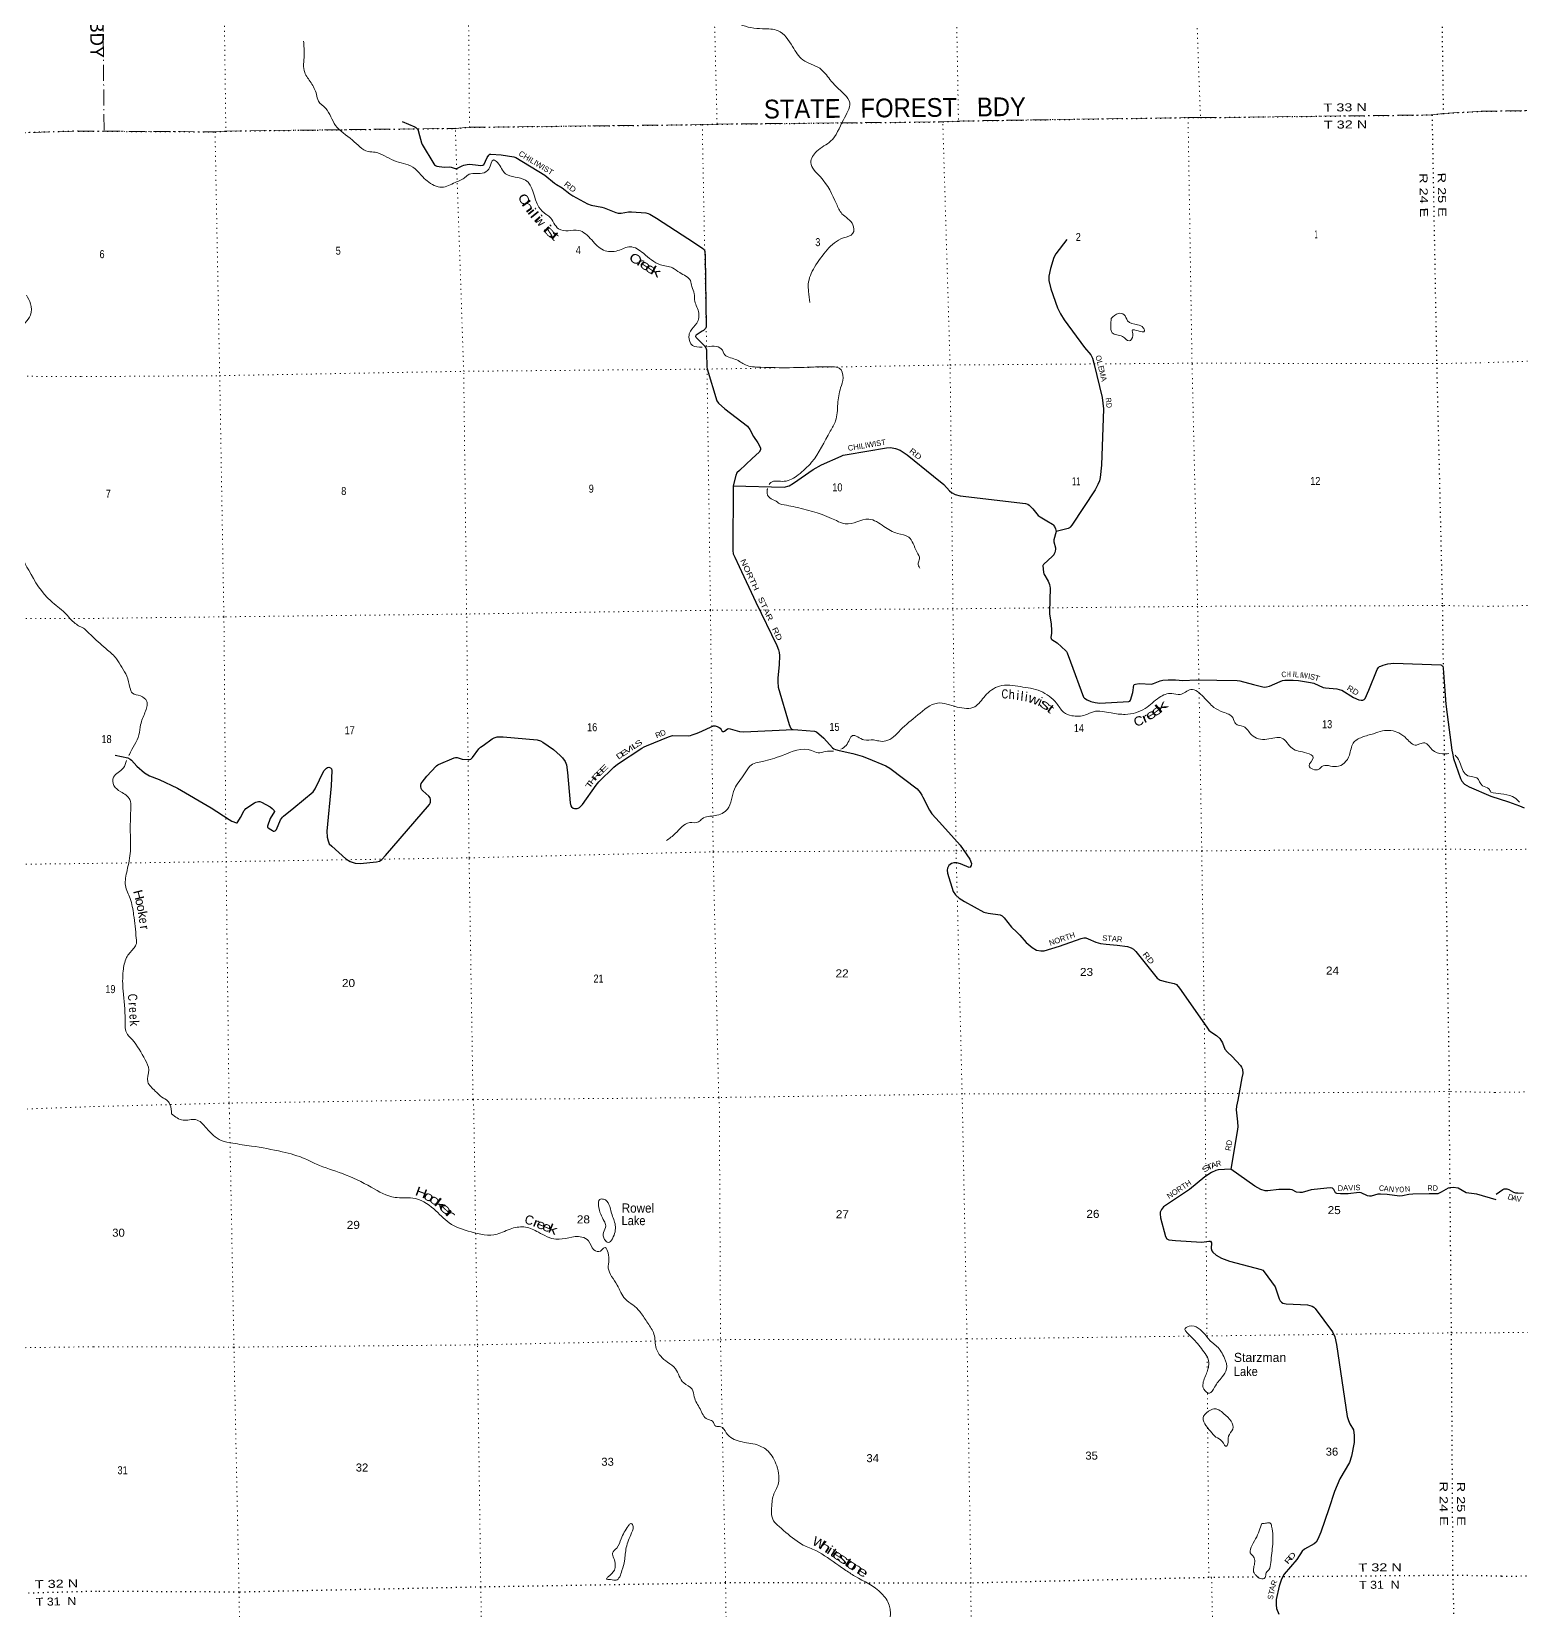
# Model space of a CAD drawing. Header units: feet. Extents: x 244583 to 493183, y 184934 to 372822.
# Drawn here: x 275005 to 307571, y 266349 to 300871 of the extents above; entities that cross this region are included whole.
import ezdxf
from ezdxf.enums import TextEntityAlignment as Align

# ---------------------------------------------------------------- set-up
doc = ezdxf.new("R2010")
doc.units = ezdxf.units.FT
doc.header["$LTSCALE"] = 70
doc.linetypes.add('DOT_DASHED', pattern=[7.7, 5, -1.2, 0.3, -1.2])
doc.linetypes.add('DOTTED', pattern=[1.5, 0.3, -1.2])
for name, color, linetype, lineweight in [('29', 7, 'Continuous', 25), ('30', 7, 'Continuous', 25), ('39', 7, 'Continuous', 13), ('44', 7, 'DOT_DASHED', 13), ('6', 7, 'DOTTED', 25), ('7', 7, 'DOTTED', 13)]:
    doc.layers.add(name, color=color, linetype=linetype, lineweight=lineweight)
doc.layers.add('41', color=7, linetype='Continuous')

msp = doc.modelspace()

# ---------------------------------------------------------------- linework, layer by layer
at = {"layer": '29'}
for points in [[(283106.26, 298903.55), (283380.45, 298791.76), (283407.77, 298771.78), (283427.36, 298753.31), (283445.6, 298729.72), (283456.11, 298707.64), (283484.01, 298598.06), (283531.76, 298437.42), (283545.78, 298402.69), (283798.66, 297976.88), (283815.47, 297955.85), (283830.7, 297942.9), (283863.81, 297928.51), (284023.47, 297909.18), (284141.21, 297910.63), (284173.06, 297904.22), (284260.69, 297874.97), (284282.02, 297874.88), (284303.03, 297876.98), (284416.69, 297932.69), (284456.44, 297948.48), (284492.17, 297959), (284530, 297967.41), (284585.39, 297968.68), (284769.71, 297948.78), (284824.22, 297944.28), (284870.45, 297948.48), (284888.55, 297960.9), (284963.22, 298114.59), (285002.85, 298171.39), (285023.86, 298190.32), (285045.93, 298193.99), (285270.61, 298175.47), (285547.15, 298134.59), (285593.28, 298117.98), (286223.62, 297732.45), (286431.9, 297558.39), (286479.47, 297529.61), (286601.09, 297453.2), (286768.14, 297322.86), (286833.52, 297279.74), (287159.03, 297106.26), (287238.86, 297075.95), (287470.06, 297030.56), (287521.23, 297015.07), (287772.69, 296912.79), (287829.2, 296902.66), (287894.58, 296900.17), (288050.68, 296928.37), (288115.24, 296929.61), (288428.37, 296907.53), (288481.73, 296896.75), (288516.64, 296882.3), (288662.31, 296790.07), (289494.63, 296252.25), (289675.64, 296129.47), (289699.08, 296111.32), (289716.47, 296086.96), (289721.76, 296061.41), (289727.88, 295959.53), (289751.26, 294419), (289744.3, 294394.64), (289732.71, 294376.09), (289715.32, 294357.53), (289689.3, 294338.28), (289663.37, 294317.45), (289534.41, 294230.42), (289523.28, 294222.09), (289518.03, 294212.1), (289519.08, 294205.27), (289525.39, 294193.7), (289533.68, 294182.04), (289614.63, 294100.17), (289712.27, 293998.71), (289727.13, 293980.25), (289739.67, 293957.35), (289754.74, 293910.95), (289760.54, 293844.84), (289762.86, 293541.79), (289774.12, 293497.05), (289986.67, 292799.98), (290020.36, 292745.75), (290155.01, 292619.37), (290650.77, 292240.6), (290704.17, 292172.64), (290783.02, 292018.15), (290879.7, 291876.37), (290919.76, 291815.81), (290940.78, 291761.13), (290940.78, 291723.28), (290907.15, 291677.01), (290759.42, 291539.76), (290475.61, 291276.16), (290423.8, 291220.67), (290395.72, 291166.63), (290337.22, 290936.92)], [(297634.18, 296324.78), (297390.43, 296012.2), (297347.7, 295934.13), (297275.34, 295693.88), (297239.12, 295520.12), (297240.05, 295426.67), (297281.15, 295248.73), (297431.65, 294830.7), (297495.51, 294699.98), (297573.89, 294571.57), (298022.25, 293966.23), (298155.85, 293803.54), (298197.43, 293728.42), (298234.29, 293588.59), (298406.92, 292871.05), (298435.78, 292622.16), (298391.95, 291387.41), (298364.63, 291124.51), (298348.74, 291047.19), (298315.11, 290971.48), (298252.77, 290850.66), (297742.2, 290077.55), (297707.77, 290037.79), (297688.85, 290023.07), (297661.24, 290008.28), (297398.45, 289940.86)], [(290337.22, 290936.92), (291456.78, 290912.7), (291562.84, 290938.88), (291660.57, 290996.24), (292086.74, 291298.96), (292269.96, 291395.9), (292701.88, 291590.79), (292743.91, 291609.71), (292829.33, 291626.6), (293689.98, 291768.85), (293782.07, 291773.74), (293890.39, 291751.51), (293988.02, 291719.07), (294146.44, 291617.18), (294720.35, 291151.14), (294943.27, 290971.35), (295068.22, 290831.64), (295111.55, 290795.74), (295194.31, 290747.52), (295299.45, 290717.52), (296729.82, 290550.77), (296778.88, 290537.23), (296812.5, 290516.2), (296894.42, 290437.5), (297005.85, 290291.19), (297052.66, 290259.53), (297200.31, 290175.91), (297319.39, 290103.4), (297337.89, 290084.05), (297363.11, 290051.46), (297388.33, 289999.94), (297398.45, 289940.86)], [(290337.22, 290936.92), (290336.51, 289524.29), (290343.94, 289454.74), (290374.63, 289382.52), (290475.05, 289176.38), (290839.3, 288392.85), (291294.66, 287449.2), (291331.67, 287353.92), (291343.13, 287297.71), (291356.89, 287231.95), (291348.42, 287023.83), (291315.52, 286742.61), (291314.86, 286655.75), (291327, 286539.47), (291562.9, 285721.33), (291596.46, 285646.34), (291621.68, 285616.9), (291648.7, 285609.4), (291755.81, 285607.01), (292117.64, 285573.79), (292159.03, 285558.32), (292322.31, 285418.81), (292511.62, 285211.67), (292537.95, 285188.96), (292579.99, 285170.03), (292660.75, 285148.25), (292957.35, 285083.82), (293162.12, 285025.98), (293289.32, 284980.3), (293679.1, 284813.58), (293767.68, 284764.9), (294360, 284315.19), (294431.45, 284233.18), (294465.08, 284178.5), (294489.53, 284128.6), (294635.3, 283846.24), (294685, 283766.51), (294847.39, 283584.65), (295303.21, 283078.31), (295513.26, 282775.15), (295553.68, 282681.21), (295543.2, 282637.13), (295524.26, 282601.3), (295495.9, 282593.2), (295310.02, 282671.48), (295230.04, 282698.04), (295167, 282698.04), (295115.82, 282682.99), (295057.72, 282639.15), (295023.72, 282577.07), (295019.89, 282534.01), (295026.56, 282470.36), (295150.18, 282071.36), (295198.75, 281996.65), (295280.48, 281919.95), (295396.6, 281848.24), (295822.68, 281619.24), (295914.43, 281591.87), (296175.81, 281560.5), (296217.78, 281539.33), (296264.01, 281493.06), (296427.93, 281286.97), (296541.48, 281178.03), (296604.46, 281114.53), (296745.4, 280953.26), (296873.46, 280845.36), (296974.06, 280785.75), (297062.6, 280769.65), (297140.01, 280773.28), (297476.65, 280873.45), (297945.25, 281040.93), (298004.09, 281053.55), (298050.35, 281053.51), (298100.76, 281036.73), (298268.12, 280958.93), (298369.76, 280931.58), (298497.43, 280918.4), (298734.27, 280898.28), (298958.2, 280868.49), (299036.81, 280838.08), (299088.49, 280805.4), (299138.93, 280757.03), (299609.67, 280170.31), (299671.75, 280128.28), (299809.94, 280096.73), (299978.65, 280056.15), (300029.98, 280031.52), (300098.54, 279953.44), (300696.38, 279101.54)], [(297398.45, 289940.86), (297352.6, 289754.95), (297348.41, 289731.3), (297349.87, 289717.54), (297386.23, 289580.94), (297386.56, 289553.55), (297378.88, 289511.54), (297371.52, 289481.05), (297357.86, 289448.46), (297347.36, 289431.63), (297324.05, 289398.27), (297122.49, 289216.6), (297114.09, 289206.09), (297109.36, 289193.45), (297123.54, 289046.27), (297134.27, 289016.97), (297223.48, 288852.76), (297253.84, 288778.67), (297265.4, 288740.81), (297269.72, 288709.25), (297254.89, 288173.03), (297256.55, 288142.55), (297292.99, 287912.06), (297301.13, 287777.15), (297302.24, 287716.91), (297287.47, 287625.74), (297289.15, 287601.6), (297294.83, 287589.99), (297303.23, 287580.53), (297421.04, 287503.33), (297611.11, 287329.23), (297626.07, 287312.85), (297640.53, 287287.17), (297716.83, 287090.26), (297999.93, 286320.08), (298023.01, 286293), (298075.55, 286257.25), (298155.92, 286226.67), (298249.98, 286198.37), (298356.93, 286187.19), (298992.24, 286220.98), (299010.74, 286230.97), (299027.55, 286254.1), (299075.82, 286419.3), (299095.84, 286577.17), (299103.21, 286592.67), (299136.83, 286605.29), (299216, 286615.53), (299487.79, 286605.29), (299527.08, 286614.07), (299672.99, 286671.44), (299735.78, 286687.3), (299849.26, 286697.81), (300007.58, 286696.98), (300171.56, 286682.43), (300468.09, 286696.59), (301356.08, 286685.19), (301413.9, 286674.49), (301712.84, 286598.06), (301948.71, 286540.09), (302001.15, 286541.41), (302066.4, 286556.91), (302296.84, 286662.34), (302350.11, 286680.99), (302400.55, 286687.3), (302584.92, 286690.32), (302701.07, 286679.93), (302963.76, 286642.08), (303035.09, 286623.08), (303234.86, 286528.52), (303290.33, 286518.95), (303535.38, 286501.18), (303590.05, 286488.89), (303642.56, 286467.54), (303899.79, 286310.05), (304016.64, 286258.29), (304067.08, 286249.88), (304105.26, 286254.6), (304132.22, 286266.71), (304153.24, 286287.74), (304238.81, 286472.76), (304418.69, 286922.24), (304449.56, 286965.93), (304470.58, 286984.85), (304495.79, 286997.47), (304549.46, 287017.38), (304653.41, 287047.94), (304780.6, 287059.54), (305807.51, 287026.11), (305826.07, 287019.55), (305840.79, 287005.88), (305851.29, 286994.31), (305859.89, 286955.35), (305866.72, 286850.8), (305915.35, 286163.28), (305945.57, 285938.62), (306051.91, 285159.16)], [(284876.28, 285263.85), (285069.88, 285404.8), (285119.48, 285431.83), (285182.53, 285448.65), (285311, 285451.32), (286055.94, 285388.1), (286128.23, 285364.54), (286178.67, 285335.09), (286415.19, 285170.65), (286561.15, 285044.89), (286607.38, 284994.42), (286670.58, 284909.35), (286695.65, 284838.8), (286717.38, 284669.14), (286779.55, 284004.25), (286792.32, 283942.96), (286809.13, 283919.82), (286840.65, 283892.49), (286873.74, 283880.52), (286928.92, 283881.97), (286956.24, 283888.28), (286979.36, 283905.1), (287012.98, 283932.44), (287051.02, 283973.22), (287342.85, 284390.25), (287403.87, 284465.54), (287734.16, 284788.51), (287811.57, 284851.42), (288345.2, 285202.33), (288397.9, 285232.05), (288444.14, 285252.03), (288930.42, 285448.02), (288967.42, 285463.38), (289017.88, 285477), (289361.93, 285474.85), (289406.65, 285479.15), (289442.37, 285491.76), (289551.65, 285531.72), (289654.12, 285575.51), (289856.38, 285672.62), (289911.63, 285689.1), (289948.85, 285689.44), (289992.98, 285676.82), (290035.01, 285655.79), (290058.37, 285639.7), (290079.14, 285613.73), (290093.85, 285580.09), (290112.82, 285567), (290140.09, 285569.57), (290154.8, 285575.88), (290220.28, 285627.1), (290247.27, 285632.66), (290274.58, 285625.3), (290482.36, 285569.55), (290577.21, 285562.21), (291648.7, 285609.4)], [(276828.77, 285050.71), (277107.16, 284987.68), (277160.92, 284963.92), (277186.13, 284938.68), (277303.85, 284806.99), (277476.15, 284661.1), (277586.04, 284601.01), (277796.25, 284519.53), (278191.17, 284327.48), (278927.62, 283901.25), (279324.37, 283640.74), (279384.36, 283607.53), (279487.84, 283569.75), (279499.94, 283572.83), (279516.75, 283591.76), (279571.49, 283689.49), (279648.34, 283837.2), (279663.86, 283856.73), (279691.18, 283879.86), (279878.22, 284006.04), (279909.98, 284023.47), (279932.86, 284031.27), (279968.58, 284033.38), (279993.8, 284033.38), (280029.14, 284023.51), (280219.65, 283923.22), (280264.9, 283886.17), (280304.64, 283841.49), (280313.24, 283818.88), (280220.41, 283667.33), (280164.39, 283496.14), (280164.03, 283472.95), (280197.65, 283443.51), (280267.8, 283404.96), (280294.33, 283388.83), (280311.14, 283387.78), (280328.66, 283394.95), (280342.66, 283406.7), (280357.37, 283426.68), (280447.38, 283638.81), (280487.67, 283695.86), (280512.89, 283716.89), (280739.42, 283896.65), (281158.14, 284251.51), (281206.4, 284309.91), (281394.42, 284706.94), (281450.18, 284768.35), (281471.19, 284780.97), (281505.33, 284789.32), (281542.65, 284772.56), (281559.46, 284751.53), (281567.96, 284712.86), (281554.57, 284381.93), (281455.82, 283389.13), (281462.79, 283256.35), (281485.78, 283174.53), (281513.23, 283113.35), (281565.68, 283056.35), (281871.95, 282780.67), (281967.16, 282722.2), (282078.39, 282688.98), (282185.72, 282680.15), (282546.26, 282715.04), (282610.24, 282734.82), (282660.68, 282768.47), (282744.46, 282856.82), (283700.35, 283971.6), (283717.76, 284000.79), (283724.06, 284022.87), (283726.16, 284056.52), (283724.06, 284079.65), (283715.65, 284115.4), (283689.47, 284152.59), (283559.17, 284267.03), (283537.02, 284292.05), (283522.31, 284319.38), (283511.8, 284361.44), (283513.36, 284394.44), (283524.41, 284432.94), (283541.22, 284462.38), (283645.53, 284588.37), (283850.15, 284811.47), (283858.56, 284817.78), (283881.67, 284835.65), (283902.69, 284846.17), (284241.04, 284991.27), (284274.84, 284998.79), (284306.18, 284995.48), (284417.16, 284963.35), (284547.86, 284954.46), (284579.39, 284953.42), (284603.02, 284961.64), (284619.32, 284974.45), (284644.53, 285000.73), (284784.83, 285187.5), (284821.06, 285223.64), (284876.28, 285263.85)], [(306051.91, 285159.16), (306061.05, 285092.18), (306084.56, 284977.6), (306240.08, 284535.99), (306269.18, 284482.67), (306328.34, 284418.22), (306426.08, 284355.03), (306900.16, 284155.52)], [(306900.22, 284151.34), (307287.81, 284030.63), (307531.07, 283942.11), (307632.42, 283899.71)], [(300696.38, 279101.54), (300740.31, 279038.94), (300784.42, 278999.54), (300903.66, 278920.99), (300975.68, 278853.88), (301039.28, 278758.37), (301087.37, 278620.97), (301143.81, 278553.16), (301249.28, 278457.23), (301428.08, 278265.86), (301454.84, 278225.11), (301471.65, 278187.25), (301480.05, 278090.52), (301461.67, 277990.93), (301372.47, 277506.42)], [(301372.47, 277506.42), (301341.53, 277373.15), (301337.32, 277293.23), (301365.81, 277028.98), (301370.95, 276923.12), (301356.4, 276821.21), (301215.66, 276000.04)], [(301215.66, 276000.04), (300939.35, 275982.1), (300891.8, 275968.4), (300799.33, 275926.34), (300648.62, 275830.84), (300315.14, 275551.72), (299746.73, 275176.94), (299702.32, 275114.61), (299677.1, 275055.72), (299677.1, 275017.87), (299683.3, 274931.75), (299787.51, 274522.85), (299820.01, 274475.32), (299866.24, 274454.29), (300010.7, 274434.87), (300586.43, 274400.71), (300735.47, 274426.03), (300774.11, 274420.64), (300794.52, 274386.98), (300790.03, 274265.97), (300803.53, 274208.25), (300828.75, 274178.81), (300900.96, 274117.17), (301017.89, 274048.43), (301191.37, 273982.25), (301883.73, 273800.28), (301917.36, 273785.56), (301945.23, 273754.36), (302185.7, 273422.91), (302275.87, 273162.83), (302299.84, 273116.83), (302329.26, 273087.39), (302354.48, 273070.56), (302430.73, 273051.24), (302897.31, 273028.87), (302993.35, 273003.27), (303031.18, 272978.03), (303059.82, 272949.69), (303441.91, 272437.84), (303489.32, 272332.44), (303528.26, 272161.56), (303764.65, 270588.62), (303787.74, 270502.9), (303821.22, 270428.6), (303897.62, 270297.21), (303918.04, 270170.63), (303911.26, 270023.42), (303854.99, 269724.81), (303809.95, 269585.98), (303602.63, 269228.92), (303485.11, 268952.36), (303358.83, 268572.83), (303187.85, 268059.35), (303119.45, 267907.88), (303081.63, 267844.79), (303043.83, 267802.38), (302829.34, 267687), (302779, 267642.91), (302662.71, 267461.79), (302388.33, 267139.59), (302325.07, 267030.96), (302274.63, 266879.23), (302211.59, 266589.34), (302209.3, 266468.75), (302219.99, 266391.67), (302270.46, 266266.5)], [(307021.58, 275328.6), (306598.2, 275450.97), (306359.61, 275482.19), (306184.73, 275581.27), (306078.43, 275596.17), (306006.97, 275591.97), (305968.75, 275580.72), (305817.83, 275491.03), (305744.22, 275461.1), (305556.57, 275455.11), (305199.98, 275453.18), (305110.59, 275445.67), (304973.01, 275411.12), (304903.21, 275405.01), (304636.28, 275441.68), (304493.86, 275453.18), (304430.32, 275447.39), (304289.5, 275410.15), (304250.07, 275409.02), (304203.84, 275415.32), (304069.34, 275478.41), (304024.1, 275485.14), (303782.2, 275459.87), (303615.41, 275457.38), (303535.87, 275464.73), (303506.13, 275480.52), (303468.3, 275556.22), (303443.08, 275579.35), (303396.84, 275585.66), (303314.36, 275578.94), (302972.33, 275543.6), (302905.28, 275525.95), (302774.79, 275484.72), (302728.2, 275483.91), (302652.9, 275497.34), (302560.43, 275547.81), (302515.31, 275555.98), (302271.13, 275550.81), (302026.63, 275522.57), (301968.67, 275526.27), (301875.32, 275552.02), (301741.32, 275624.24), (301215.66, 276000.04)], [(307019.95, 275447.21), (307165.13, 275553.69), (307190.92, 275564.75), (307228.21, 275569.58), (307253.55, 275568.44), (307294.08, 275550), (307400.61, 275495.95), (307441.21, 275482.99), (307489.34, 275476.27), (307616.8, 275473.03)]]:
    msp.add_lwpolyline(points, dxfattribs=at)
at = {"layer": '39'}
for points in [[(292305.48, 318664.47), (292046.49, 318562.19), (291785.93, 318574.98), (291468.11, 318494.14), (291219.5, 318371.8), (291021.97, 318351.07), (290706.22, 318561.05), (290364.93, 318572.8), (290255.87, 318430.04), (290112.12, 318167.69), (289915.72, 318064.19), (289613.09, 317906.82), (289404.2, 317684.02), (289220.78, 317370.68), (289287.2, 317090.86), (289386.13, 316795.3), (289615.21, 316428.72), (289685.66, 316148.95), (289777.48, 315930.03), (289899.35, 315727.65), (289791.52, 315348.65), (289567.76, 315032.77), (289509.74, 314848.27), (289635.65, 314498.53), (289690.76, 314307.41), (289647.5, 314076.65), (289748.86, 313898.24), (289851.35, 313489.64), (289818.83, 312917.76), (289739.04, 312260.46), (289785.62, 311513.92), (289688.04, 311122.94), (289506.76, 310506.73), (289310.92, 309627.83), (289155.07, 309070.51), (289084.42, 308629.39), (289138.26, 308383.73), (289360.85, 307901.97), (289594.03, 307531.4), (289606.79, 307190.31), (289615.67, 306837.04), (289548.19, 306753.38), (289226.29, 306676.53), (288969.18, 306584.37), (288834.14, 306423.1), (288694.72, 306286.01), (288320.43, 306202.42), (288116.04, 306092.76), (287992.61, 305820.59), (287938.13, 305525.06), (287985.29, 305030.94), (288059.28, 304640.15), (288131.69, 304364.44), (288307.12, 304084.01), (288479.39, 303738.91), (288572.13, 303453.36), (288764.52, 303112.57), (288794.92, 302810.06), (288866.22, 302615.11), (289046.67, 302556.86), (289171.87, 302112.21), (289397.82, 301973.77), (289579.38, 301687.36), (289753.75, 301483.64), (290022.23, 301335.66), (290494.73, 301028.76), (290984.51, 300934.12), (291322.21, 300890.01), (291639.85, 300542.75), (291861.83, 300252.82), (292231.73, 300067.78), (292457.11, 299824.33), (292596.56, 299664.58), (292888.05, 299310.93), (292749.83, 298939.61), (292471.62, 298473.6), (292169.81, 298255.66), (292040.02, 298005.61), (292248.18, 297693.29), (292599.44, 297102.13), (292719.43, 296889.63), (292958.94, 296646.37), (292959.47, 296460.6), (292750.94, 296358.96), (292395.2, 296099.94), (292117.87, 295716.73), (291983.6, 295351.52), (291989.89, 295188.04), (292015.44, 294944.04)], [(308381.43, 309933.29), (308069.32, 309706.93), (307799.38, 309489.48), (307623.87, 309290.06), (307490.2, 309014.72), (307311.54, 308770.81), (306980.32, 308592.54), (306861.38, 308388.19), (306923.62, 308199.56), (307024, 308019.76), (307160.51, 307848.77), (307177.32, 307612.78), (307259.64, 307428.59), (307522.19, 307308.58), (307811.3, 307271.91), (308004.26, 307203.03), (308191.77, 307002.75), (308345.53, 306674.55), (308492.85, 306467.42), (308774.91, 306279.12), (309036.37, 306213.62), (309247.84, 306328.91), (309454.43, 306284.54), (309847.88, 306173.19), (310066.73, 306120.99), (310271.5, 306066.48), (310424.59, 306075.59), (310623.68, 306002.79), (310809.02, 306012.53), (311020.61, 305919.79), (311063.14, 305809.54), (311140.9, 305651.52), (311368.69, 305454.06), (311668.77, 305272.18), (311821.45, 305200.48), (311928.81, 304974.37), (312021.9, 304756.05), (312180.83, 304674.38), (312320.08, 304568.08), (312379.5, 304318.79), (312440.85, 304073.59), (312458.99, 303871.97), (312511.43, 303669), (312635.28, 303425.04), (312760.22, 303328.55), (312922.94, 303158.08), (313205.64, 303038.47), (313344.61, 302845.31), (313476.73, 302793.4), (313635.3, 302729.89), (313790.24, 302545.13), (313841.31, 302410.81), (313928.36, 302293.37), (313994.27, 302122.99), (314189.4, 301945.08), (314421.26, 301745.69), (314519.14, 301489.09), (314574.12, 301158.93), (314649.19, 300934.2), (314771.3, 300777.06), (314908.21, 300484.88), (315075.16, 300304.39), (315275.7, 300259.9), (315457.88, 299922.17), (315602.49, 299648.32), (315780.49, 299520.57), (315848.34, 299354.27), (315848.17, 299059.37), (315880.66, 298845.91), (315900.36, 298565.54), (316019.78, 298442.68), (316147.58, 298404.83), (316249.15, 298469.46), (316429.41, 298531.62), (316579.03, 298411.38), (316754.2, 298222.98), (317027.99, 298044.61), (317167.13, 297944.37), (317374.36, 297867.69), (317600.46, 297856.03), (317762.14, 297839.04), (317843.5, 297804.3), (317937.07, 297763.75), (318014.84, 297706.72), (318078.46, 297651.42), (318159.58, 297628.8), (318277.31, 297590.74), (318371.45, 297521.92), (318519.29, 297288.53), (318526.22, 297143.24), (318380.18, 297083.78), (318261.03, 296889.53), (318251.55, 296758.05), (318276.39, 296726.22), (318203.21, 296654.08), (318226.06, 296519.2), (318197.35, 296340.88)], [(280950.15, 300665.3), (280962.54, 300350.45), (280975.74, 299977.05), (281114.06, 299752.67), (281232.62, 299497.75), (281276.99, 299352.94), (281434.64, 299191.41), (281647.63, 298820.58), (282017.38, 298500.25), (282361.94, 298250.26), (282517.62, 298232.08), (282921.78, 298051.52), (283335.5, 297909.45), (283527.79, 297724.13), (283652.56, 297604.59), (283973.37, 297467.37), (284266.66, 297570.1), (284485.09, 297686), (284538.91, 297735.16), (284855.26, 297775.59), (284997.33, 297866.27), (285107.66, 298063.57), (285191.21, 298006.09), (285362.07, 297763.96), (285799.99, 297624.22), (286094.74, 297032.33), (286252.33, 296874.84), (286325.7, 296823.28), (286525.15, 296557.29), (286737.66, 296515.61), (286959.58, 296524.53), (287249.09, 296314.22), (287506.46, 296093.4), (287821.48, 296083.33), (288090.83, 296165.55), (288379.41, 296023.89), (288750.2, 295774.24), (289013.53, 295706.96), (289174.46, 295600), (289406.97, 295425.3), (289439.05, 295294.46), (289489.62, 295139.62), (289495.45, 295008.45), (289581.77, 294749.07), (289546.89, 294496.21), (289405.96, 294322.75), (289373.34, 294199.15), (289452.64, 294010.36), (289661.35, 293974.18)], [(274891.99, 295106.86), (274983.48, 294920.33), (274978.9, 294673.88), (274868.22, 294504.7), (274718.73, 294223.9), (274688.28, 293950.83), (274611.85, 293644.8), (274450.88, 293319.41), (274371.66, 293067.87), (274235.45, 292847.85), (273987.6, 292668.66), (273724.86, 292400.41), (273470.73, 291952.53), (273520.89, 291547.31), (273624.65, 291207.46), (273901.38, 290916.5), (274111.51, 290622.58), (274134.48, 290283.62), (274151.25, 290098.06), (274327.53, 289912.72), (274599.87, 289645.93), (274942.93, 289091.34), (275424.93, 288421.57), (275731.5, 288161.32), (275960.96, 287928.26), (276057.09, 287866.11), (276165.04, 287815.32)], [(298604.59, 294596.93), (298762.53, 294708.01), (298886.02, 294681.33), (298962.52, 294549.05), (299179.71, 294460.98), (299305.78, 294393.95), (299330.94, 294325.62), (299191.66, 294325.84), (299068.25, 294346.46), (299078.01, 294223.41), (298996.85, 294107.26), (298854.24, 294202.35), (298625, 294286.22), (298592.65, 294437.25), (298604.59, 294596.93)], [(289776.04, 293978.15), (289971.74, 293984.75), (290104, 293907.7), (290137.35, 293831.4), (290391.42, 293703.42), (290607.01, 293585.05), (290936.74, 293532.76), (291778.56, 293525.45), (292518.75, 293540.83), (292660.85, 293510.58), (292742.47, 293299.61), (292688.99, 293078.82), (292627.18, 292728.68), (292577.79, 292356.49), (292463.73, 292136.93), (292055.28, 291453.18), (291762.81, 291179.25), (291455.44, 291037.54), (291163.14, 291009.54), (291126.84, 290970.98)], [(291091.12, 290878.42), (291086.53, 290855.08), (291110.81, 290703.95), (291251.28, 290616.91), (291357.25, 290543.56)], [(291357.25, 290543.56), (291749.97, 290461.8), (292597.6, 290177.92), (292790.35, 290105.69), (293303.62, 290211.26), (293636.85, 290052), (293935.7, 289896.33), (294177, 289816.65), (294355.02, 289493.84), (294413.64, 289341.13), (294384.64, 289247.87), (294418.46, 289137.24)], [(276165.04, 287815.32), (276338.99, 287641.89), (276668.01, 287347.28), (276860.35, 287157.92), (276975.95, 286971.62), (277089.66, 286775.2), (277155.66, 286525.65), (277209.8, 286405.2), (277384.19, 286346.87), (277521.1, 286225.46), (277484.03, 285984.68), (277388.83, 285714.89), (277349.49, 285492.25), (277143.41, 285065.54), (277131.99, 285041.05)], [(292696.44, 285179.11), (292810.42, 285261.65), (292952.76, 285479.55), (293198.32, 285383.77), (293410.28, 285382.47), (293525.65, 285359.73), (293677.03, 285359.66), (293996.7, 285600.04), (294375.71, 285928.02), (294806.12, 286188.01), (295237.24, 286102.7), (295622.68, 286109.7), (295845.52, 286344.79), (296161.51, 286558.88), (296617.83, 286548.61), (297057.21, 286449.28), (297410.07, 286183.24), (297562.07, 285991.35), (297740.78, 285912.88), (298039.27, 285930.87), (298215.95, 285999.79), (298601.86, 285972.46), (298911.11, 285942.12), (299347.36, 286070.93), (299654.92, 286311.16), (299928.22, 286399.49), (300108.2, 286375.56), (300344.87, 286485.64), (300623.66, 286321.64), (300850.83, 286094.37), (301050.05, 285991.93), (301267.82, 285861.47), (301319.97, 285738.97), (301494.42, 285676.6), (301670.53, 285493.1), (302008.92, 285398.52), (302333.53, 285424.92), (302558.66, 285199.64), (302876.98, 285096.73), (303021.71, 284993.59), (302929.27, 284816.72), (303140.24, 284740.69), (303206.03, 284800.1), (303527, 284798.18), (303810.17, 285050.21), (303893.38, 285311.77), (304087.37, 285443.51), (304336.62, 285519.42), (304535.58, 285582.57), (304891.47, 285536.68), (305060.75, 285409.63), (305274.63, 285269.02), (305348.91, 285298.25), (305457.67, 285315.8), (305623.19, 285168.51), (305844.47, 285076.46), (305980.52, 285083.93)], [(288882.66, 283183.59), (289076.4, 283333.5), (289392.03, 283573.83), (289581.57, 283588.39), (289665.36, 283660.14), (289947.01, 283728.4), (290215.59, 283867.16), (290368.98, 284309.34), (290590.53, 284639.33), (290707.24, 284812.47), (290984.42, 284912.98), (291410.57, 285041.65), (292054.94, 285154.97), (292196.96, 285102.28), (292360.75, 285131.21), (292530.47, 285139.7)], [(277082.31, 284931.12), (277008.23, 284766.96), (276798.98, 284570.41), (276801.51, 284386.68), (276954.75, 284251.35), (277152.92, 284078.23), (277173.53, 283900.79), (277161.9, 283424.09), (277164.35, 282951.6), (277093.43, 282530.67), (277057.64, 282197.03), (277158.39, 281915.63), (277235.95, 281559.21), (277293.38, 281051.09), (277285.37, 280899.54), (277227.98, 280816), (277081.27, 280622.28), (277006.55, 280330.53), (277004.47, 279894.34), (277049.47, 279262.88), (277077.48, 278986.59), (277200.74, 278830.68), (277487.36, 278390.13), (277565.1, 278166.99), (277544.43, 277908.25), (277706.67, 277706.4), (277851.81, 277572.98), (277982.19, 277485.81), (278029.66, 277409.69), (278065.67, 277206.9)], [(306121.83, 285050.35), (306211.92, 284923.69), (306340.95, 284640.64), (306477.03, 284579.8), (306596.49, 284553.07), (306717.94, 284380.97), (306860.15, 284314.15), (306899, 284237.74)], [(306899, 284237.74), (307119.34, 284205.2), (307376.78, 284143.99), (307505.66, 284047.16), (307525.73, 284024.58)], [(278065.67, 277206.9), (278319.2, 277067.17), (278589.65, 277082.08), (278828.74, 276893.14), (279152.15, 276625.04), (279406.05, 276563.27), (279813.3, 276502.82), (280484.52, 276376.52), (280988.12, 276222.72), (281229.63, 276108.5), (281801.53, 275899.84), (282431.47, 275602.05), (282950.84, 275379.5), (283336.15, 275365.6), (283796.92, 275127.17), (284134.27, 274824.67), (284611.4, 274626.55), (285180.12, 274575.45), (285505.65, 274701.19), (285804.42, 274728.09), (286082.28, 274619.76), (286466.82, 274464.49), (287030.02, 274512.38), (287180.89, 274426.86), (287296.88, 274234.45), (287437.98, 274207.54), (287523.11, 274279.86), (287622.64, 274028.95), (287611.5, 273833.08), (287805.22, 273462.57), (287977.11, 273160.83), (288151.92, 273024.7), (288316.51, 272864.38), (288476.65, 272627.33), (288608.55, 272392.43), (288659.3, 272075.09), (288907.87, 271775.02), (289078.61, 271632.85), (289260.55, 271322.99), (289445.44, 271184.79), (289488.92, 271016.95), (289618.65, 270753.78), (289776.85, 270530.88), (289887.57, 270483.92), (289961.64, 270374.51), (290072.57, 270365.92), (290190.89, 270232.07), (290492.53, 270042.84), (290865.4, 269968.41), (291104.76, 269829.96), (291292.7, 269509.97), (291314.59, 269079.66), (291210.35, 268831.71), (291187.33, 268678.31), (291176.19, 268484.47), (291225.68, 268306.5), (291346.06, 268180.72), (291739.8, 267859.78), (291870.52, 267778.39), (292146.28, 267655.93), (292646.94, 267330.46), (292777.61, 267240.99), (293000.8, 267098.57), (293585.92, 266720.2), (293749.99, 266464.95), (293701.52, 265707.76), (293708.47, 265499.7), (293741.68, 265297.57), (293797.94, 264879.22), (293840.81, 264598.27), (294000.96, 264363.24), (294212.88, 264000.73), (294312.58, 263780.11), (294363.79, 263549.62), (294478.68, 263153.22), (294469.04, 262862.42), (294369.52, 262368.04), (294278.02, 261863.52), (294287.88, 261447.4), (294284.6, 261213.12), (294194.78, 261019.64), (294142.89, 260751.25), (294032.52, 260489.19), (294086.05, 260313.23), (294080.5, 260032.5), (294012.58, 259786.41), (293993.45, 259606.74), (294032.41, 259348.03), (293984.3, 259031.15), (293988.21, 258635.25), (294034.82, 258297.74)], [(287522.21, 274861.55), (287396.92, 275199.43), (287423.88, 275334.63), (287506.64, 275340.31), (287682.56, 275036.53), (287763.85, 274771.57), (287699.72, 274476.98), (287612.5, 274392.55), (287530.13, 274459.58), (287508.78, 274615.2), (287555.96, 274758.39), (287522.21, 274861.55)], [(300682.07, 271926.73), (300463.71, 272216.56), (300253.01, 272431.63), (300215, 272492.4), (300308.19, 272562.66), (300505.72, 272523.37), (300810.7, 272206.88), (300915.16, 272121.57), (301079.23, 271864.3), (301126.38, 271627.77), (301026.57, 271454.53), (300863.94, 271229.07), (300752.25, 271096.28), (300631.66, 271183.69), (300651.22, 271444.15), (300733.26, 271690.18), (300724, 271843.72), (300682.07, 271926.73)], [(300728.57, 270704.92), (300845.25, 270756.53), (301066.63, 270650.48), (301260.53, 270314.31), (301168.89, 270157.19), (301147.7, 269969.45), (301127.36, 269939.25), (301031.06, 270042.7), (300890.34, 270138.28), (300771.98, 270266.07), (300624.45, 270595.97), (300669.17, 270656.36), (300727.95, 270706.58)], [(288047.16, 268193.92), (287890.3, 267915.91), (287794.37, 267712.36), (287700.96, 267601.7), (287732.62, 267486.43), (287743.33, 267227.85), (287609.39, 267085.07), (287572.83, 267040.8), (287659.51, 267024.24), (287784.52, 267009.53), (287910.75, 267219), (287964.38, 267434.87), (288004.27, 267723.51), (288121.01, 268044.11), (288138.13, 268225.81), (288112.03, 268250.17), (288089.81, 268244.21), (288047.16, 268193.92)], [(301895.13, 268249.95), (301760.08, 267914.55), (301663.42, 267575.67), (301717.61, 267520.89), (301743.26, 267413.72), (301725.8, 267169.41), (301767.9, 267118.72), (301868.38, 267043.53), (301969.38, 267065.28), (301994.18, 267174.23), (302049, 267236.59), (302092.22, 267393.94), (302134.74, 267795.67), (302110.62, 268187.62), (302074.71, 268262.51), (302000.03, 268258.82), (301899.11, 268251.21)]]:
    msp.add_spline(points, degree=3, dxfattribs=at)
at = {"layer": '44'}
msp.add_line((276026.82, 298695.57), (276591.04, 298692.56), dxfattribs=at)
for points in [[(275895.48, 309305.15), (276484.83, 309309.54), (276591.04, 298692.56)], [(306694.19, 299129.88), (310939.01, 299185.98), (311110.23, 299195.45), (316189.05, 299274.96), (316416.44, 299284.77), (321746.94, 299366.04)], [(276591.04, 298692.56), (279015.41, 298679.6), (279251.37, 298694.76), (284266.54, 298755.43), (284577.07, 298777.61), (289664.92, 298837.21), (289989.76, 298847.46), (294922.33, 298896.97), (295265.23, 298915.53), (300284.23, 298990.38), (300554.71, 298989.84), (305616.34, 299049.1), (305862.17, 299080.54), (306694.19, 299129.88)], [(274302.41, 277157.28), (274305.79, 277386.16), (274249.64, 282661.71), (274166.82, 288049.87), (273963.65, 298632.05), (276026.82, 298695.57)]]:
    msp.add_lwpolyline(points, dxfattribs=at)
at = {"layer": '6'}
msp.add_line((305792.12, 303912.86), (305862.16, 299080.54), dxfattribs=at)
for points in [[(306694.18, 299129.88), (310939.01, 299185.98), (311110.24, 299195.45), (316189.03, 299274.96), (316416.42, 299284.77), (321483.16, 299362.02), (321746.87, 299370.53), (326867.79, 299446.07), (327085.35, 299458.47), (332240.77, 299522.58), (332437.97, 299544.68), (335522.62, 299575.86)], [(276026.82, 298695.57), (279015.41, 298679.6), (279251.37, 298694.76), (284266.54, 298755.43), (284577.08, 298777.61), (289664.93, 298837.21), (289989.77, 298847.46), (294922.33, 298896.97), (295265.23, 298915.53), (300284.24, 298990.39), (300554.72, 298989.84), (305616.34, 299049.1), (305862.16, 299080.54), (306694.18, 299129.88)], [(305616.34, 299049.1), (305717.04, 293624.54), (305842.32, 288321.45), (305909.34, 282997.42), (305994.1, 277753.75), (305993.34, 277569.3)], [(276026.82, 298695.57), (273963.65, 298632.05), (268658.92, 298500.9), (263305.22, 298548.8), (257970.1, 298425.3), (252645.86, 298388.79), (247347.89, 298350.64), (245358.87, 298302.9)], [(306593.1, 238060.97), (306533.7, 240437.18), (306531.93, 240483.64), (306432.98, 245825.07), (306401.12, 251139.21), (306298.69, 256461.76), (306200.17, 261762.07), (306075.7, 267115.01), (306041.78, 272421.08), (305993.34, 277569.3)], [(301812.05, 267079.19), (300799.13, 267070.68), (300740.6, 267066.91), (295538.27, 266945.48), (290175.2, 266950.03), (284823.72, 266859.58), (279540.74, 266748.63), (276425.44, 266765.64)], [(307134.82, 267096.19), (306075.7, 267115.01), (301982.72, 267080.62)], [(307134.82, 267096.19), (311591.39, 267158.76), (313541.14, 267115.53)], [(276425.44, 266765.64), (274444.77, 266713.21), (269018.64, 266644.95), (268867.36, 266643.04), (263718.81, 266578.27), (263553, 266576.19), (258432.78, 266511.26), (258271.39, 266509.74), (253021.85, 266440.87), (252889.63, 266442.04), (247760.48, 266377.51), (247582.07, 266375.27), (245710.47, 266351.72)]]:
    msp.add_lwpolyline(points, dxfattribs=at)
at = {"layer": '7'}
for p, q in [((306989.3, 277675.58), (309890.4, 277719.47)), ((300658.99, 277496.79), (300669.01, 276120.63)), ((311290.89, 272474.3), (307061.58, 272421.39)), ((300699.96, 271891.71), (300702.24, 271591.77)), ((300706.04, 271090.76), (300709.07, 270691.45)), ((300711.72, 270342.07), (300736.57, 267068.95))]:
    msp.add_line(p, q, dxfattribs=at)
for points in [[(278982.75, 323193.55), (278979.64, 319960.55), (279121.28, 314641.52), (279176.34, 309307.24), (279180.03, 304038.93), (279251.37, 298694.76)], [(284577.08, 298777.61), (284532.5, 304083.76), (284461.47, 309405.72), (284374.18, 314735.55), (284321.94, 320011.31), (284286.43, 323260.63)], [(289401.02, 323326.5), (289482.31, 320081.94), (289553.42, 314757.45), (289549.72, 314729.64), (289741.29, 309449.62), (289856.81, 304122.18), (289989.77, 298847.46)], [(300069.95, 323467.69), (300058.04, 320173.98), (300240.02, 314857.49), (300344.98, 309564.24), (300362.74, 304300.15), (300554.72, 298989.84)], [(294996.86, 314789.83), (295052.6, 309552.49), (295054.36, 309461.92), (295172.24, 304219.04), (295265.23, 298915.53)], [(300284.24, 298990.39), (300370.23, 293608.04), (300493.52, 288302.91), (300583.05, 282956.96), (300661.96, 277649.23), (300658.99, 277496.79)], [(279015.41, 298679.6), (279116.86, 293347.93), (279209.43, 288074.71), (279256.66, 282722.15), (279321.06, 277442.51), (279330.91, 277219.65)], [(284670.96, 277287.12), (284654.93, 277519.41), (284568.25, 282804.83), (284515.27, 288135.1), (284450.48, 293443), (284266.54, 298755.43)], [(289664.93, 298837.21), (289768.59, 293491.44), (289845.02, 288218.01), (289903.39, 282936.27), (290025.57, 277564.48), (290038.77, 277356.24)], [(295349.99, 277425.89), (295345.31, 277641.21), (295213.76, 282960.37), (295145.19, 288250.05), (295082.11, 293580.19), (294922.33, 298896.97)], [(317000.55, 293868.06), (316345.08, 293858.01), (311024.99, 293758.32), (310960.4, 293761.07), (306769.78, 293633.2)], [(276093.29, 293326.17), (279116.86, 293347.93), (284450.48, 293443), (289768.59, 293491.44), (295082.11, 293580.19), (298255.44, 293604.18)], [(298478.06, 293605.86), (300370.06, 293620.16), (305719.25, 293610.43), (306769.78, 293633.2)], [(250459.57, 293040.93), (252691.05, 293063.88), (258026.65, 293153.06), (263361.43, 293300.79), (268680.39, 293282.69), (274066.08, 293339.5), (276093.29, 293326.17)], [(306843.1, 288303.75), (305842.32, 288321.45), (300493.52, 288302.91), (295145.19, 288250.05), (291191.27, 288223.52)], [(306843.1, 288303.75), (311069.44, 288390.42), (315676.22, 288459.78)], [(276158.77, 288037.42), (274168.33, 288038.36), (271978.69, 288017.5)], [(290952.44, 288222.54), (289845.02, 288218.01), (284515.27, 288135.1), (279209.43, 288074.71), (276158.77, 288037.42)], [(276225.08, 282681.55), (279252.63, 282722.1), (284568.25, 282804.83), (289903.39, 282936.27), (295213.76, 282960.37), (300583.05, 282956.96), (305909.34, 282997.42), (306916.36, 282977.95)], [(312095.94, 283062.51), (311141.47, 283055.39), (306916.36, 282977.95)], [(273747.76, 282651.88), (274252.68, 282657.45), (276225.08, 282681.55)], [(306989.3, 277675.58), (305996.28, 277693.83), (300661.96, 277649.23), (295345.31, 277641.21), (290025.57, 277564.48), (284654.93, 277519.41), (279321.06, 277442.51), (276290.91, 277364.25)], [(276290.91, 277364.25), (274304.69, 277290.47), (268984.23, 277259.82), (263639.72, 277229.09), (258313.43, 277194.58), (252982.01, 277095.36), (247639.88, 277038.41), (245594.46, 276894.77)], [(279330.91, 277219.65), (279428.4, 272105.56), (279540.74, 266748.63), (279612.92, 261428.24), (279680.9, 256077.58), (279761.16, 250759.18), (279905.83, 245410.18), (279980.16, 240114.02), (280075.71, 234795.17)], [(285409.97, 234904.25), (285321.38, 240174.21), (285235.23, 245522.94), (285114.7, 250857.69), (285030.17, 256133.7), (284911.74, 261482.57), (284823.72, 266859.58), (284749.39, 272155.74), (284670.96, 277287.12)], [(290038.77, 277356.24), (290064.49, 272234.23), (290175.2, 266950.03), (290248.84, 261526.63), (290379.52, 256203.95), (290453.98, 250932.03), (290521.86, 245561.17), (290552.78, 243788.57)], [(296078.26, 231475.21), (296025.66, 234992.62), (295963.46, 240292.76), (295871.08, 245609.2), (295787.17, 250998.32), (295686.48, 256270.36), (295549.78, 261599.12), (295538.27, 266945.48), (295452.06, 272284.11), (295349.99, 277425.89)], [(300670.72, 275886.54), (300696.47, 272350.81), (300696.7, 272320.75)], [(300670.2, 272350.48), (300696.47, 272350.81), (306039.74, 272417.05), (307061.58, 272421.39)], [(276359.22, 272114.65), (274370.91, 272087.06), (268990.64, 272006.38), (265055.17, 271939.02)], [(276359.22, 272114.65), (279428.4, 272105.56), (284749.39, 272155.74), (290062.65, 272268.58), (295452.06, 272284.11), (300337.83, 272346.25)], [(300799.13, 267070.68), (300901.22, 261683.5), (301029.96, 256374.98), (301122.27, 251046.42), (301178.17, 245699.85), (301260.45, 240381.44), (301350.71, 235046.83), (301362.3, 231545.81)]]:
    msp.add_lwpolyline(points, dxfattribs=at)

# ---------------------------------------------------------------- texts
at = {"layer": '30'}
for s, rotation, width, p in [('CHILIWIST', 328.549, 1.05, (286002.02, 297949.22)), ('RD', 321.945, 1.2, (286742.14, 297429.36)), ('O', 284.768, 0.9, (298273.17, 293715.75)), ('L', 284.768, 1.1, (298301.95, 293606.52)), ('M', 283.527, 0.9, (298355.29, 293384.9)), ('R', 276.614, 0.75, (298485.2, 292803.68)), ('D', 276.614, 0.75, (298498.38, 292690.05)), ('RD', 320.922, 1.25, (294290.33, 291590.51)), ('NORTH   STAR   RD', 294.933, 1.3, (290902.66, 288422.61)), ('C', 7.131, 0.75, (302386.52, 286756.09)), ('H', 0.938, 0.6, (302485.94, 286758.91)), ('L', 354.888, 0.85, (302659.44, 286753.93)), ('W', 351.801, 0.7, (302824.89, 286732.8)), ('T', 342.67, 1.2, (303086.78, 286677.44)), ('RD', 328.523, 1.15, (303858.57, 286417.37)), ('R', 21.951, 1.05, (288724.03, 285440.31)), ('D', 21.951, 1.05, (288828.03, 285483.07)), ('E', 33.329, 1.45, (287990.77, 285053.03)), ('V', 33.329, 1.5, (288079.37, 285114.07)), ('L', 33.329, 1.65, (288224.55, 285209)), ('S', 33.329, 1.45, (288305.16, 285259.78)), ('E', 44.358, 1.8, (287555.42, 284713.55)), ('D', 36.329, 1.4, (287898.74, 284996.48)), ('T', 54.016, 1.7, (287243.6, 284369.54)), ('H', 53.016, 1.35, (287309.03, 284461.96)), ('R', 48.358, 1.55, (287392.77, 284556.07)), ('E', 44.358, 1.8, (287479.8, 284639.65)), ('RD', 308.741, 1.25, (299372.95, 280577.22)), ('RD', 80.275, 0.9, (301231.66, 276507.8)), ('R', 14.715, 0.9, (300965.41, 276063.42)), ('S', 39.929, 1.65, (300709.28, 275967.78)), ('T', 27.361, 1.45, (300781.21, 275995.9)), ('A', 22.458, 1.2, (300866.96, 276031.07)), ('NORTH', 33.399, 1.05, (300119.43, 275506.52)), ('C', 355.384, 0.75, (304507.72, 275522.29)), ('A', 355.384, 0.85, (304611.01, 275512.93)), ('N', 352.178, 0.8, (304723.07, 275501.44)), ('Y', 355.178, 0.8, (304846.35, 275491.82)), ('O', 0.003, 0.65, (304953.87, 275493.5)), ('N', 8.097, 0.8, (305088.75, 275506.64)), ('RD', 0.31, 0.8, (305630.69, 275524.86)), ('V', 354.544, 0.85, (307514.05, 275288.18)), ('D', 49.583, 1.5, (302598.66, 267499.66)), ('R', 49.583, 1.5, (302524.5, 267412.57)), ('S', 77.731, 0.95, (302146.44, 266626.45)), ('T', 74.731, 1.15, (302167.19, 266726.52))]:
    msp.add_text(s, height=120, rotation=rotation, dxfattribs=dict(at, width=width)).set_placement(p, align=Align.CENTER)
for s, rotation, p in [('E', 283.527, (298328.1, 293497.93)), ('A', 283.527, (298384.37, 293264.03)), ('CHILIWIST', 9.385, (293271.82, 291770.68)), ('I', 357.938, (302593.76, 286759.49)), ('I', 354.801, (302748.15, 286743.94)), ('I', 349.801, (302922.19, 286717.94)), ('S', 345.085, (302992.29, 286704.67)), ('I', 33.329, (288149.54, 285157.45)), ('NORTH', 19.167, (297548.99, 280976.75)), ('STAR', 355.144, (298623.94, 280977.91)), ('DAVIS', 1.964, (303804.91, 275530.49)), ('D', 341.098, (307315.47, 275329.28)), ('A', 348.052, (307411.89, 275304.57)), ('A', 75.731, (302181.61, 266821.52)), ('R', 71.612, (302218.95, 266931.84))]:
    msp.add_text(s, height=120, rotation=rotation, dxfattribs=at).set_placement(p, align=Align.CENTER)
at = {"layer": '41'}
for s, rotation, width, p in [('C', 295.263, 1.2, (285679.25, 297165.73)), ('h', 305.263, 1.75, (285778.4, 296995)), ('i', 308.484, 1.6, (285863.07, 296877.16)), ('l', 308.585, 1.55, (285917.98, 296803.06)), ('i', 312.971, 1.8, (286007.24, 296715.65)), ('i', 314.987, 1.9, (286205.87, 296490.96)), ('s', 312.139, 2.2, (286268.29, 296430.82)), ('t', 318.627, 1.85, (286382.98, 296328.61)), ('C', 330.579, 1.3, (288152.81, 295817.74)), ('r', 331.518, 1.6, (288273.03, 295747.22)), ('e', 326.111, 1.6, (288371.2, 295680.7)), ('e', 326.111, 1.6, (288488.04, 295604.85)), ('k', 331.283, 1.65, (288604.44, 295537.17)), ('C', 359.588, 0.75, (296279.26, 286289.74)), ('h', 356.544, 0.9, (296425.38, 286276.28)), ('w', 340.145, 1.25, (296884.46, 286179.69)), ('i', 336.943, 1.05, (297014.64, 286126.11)), ('s', 327.835, 1.8, (297113.97, 286072.38)), ('k', 39.356, 2.05, (299762.86, 286034.49)), ('t', 324, 1.6, (297224.71, 285987.29)), ('C', 18.637, 1.1, (299235.92, 285702.51)), ('r', 23.029, 1.45, (299382.22, 285773.49)), ('e', 30.377, 1.5, (299515.44, 285853.92)), ('e', 36.009, 1.7, (299649.08, 285946.93)), ('H', 283.576, 1.15, (277250.18, 281971.67)), ('k', 280.569, 1.1, (277338.09, 281547.52)), ('e', 276.397, 0.85, (277356.85, 281421.94)), ('r', 279.397, 1.05, (277378.16, 281267.02)), ('C', 273.904, 0.8, (277114.68, 279748.26)), ('e', 274.249, 0.8, (277134.81, 279473.22)), ('e', 274.249, 0.8, (277144.61, 279322.74)), ('k', 273.293, 0.95, (277153.43, 279182.97)), ('H', 339.622, 1.3, (283490.48, 275393.61)), ('o', 330.841, 1.45, (283642.06, 275316.1)), ('o', 326.694, 1.6, (283767.92, 275242.93)), ('k', 322.356, 1.95, (283881.19, 275150.7)), ('e', 316.985, 1.95, (283991.43, 275060.51)), ('r', 314.443, 2.25, (284088.48, 274958.67)), ('r', 339.047, 1.35, (286001.02, 274734.98)), ('e', 338.354, 1.25, (286107.4, 274695.86)), ('e', 337.971, 1.25, (286235.75, 274643.54)), ('k', 338.053, 1.4, (286365.55, 274590.67)), ('W', 332.528, 1.1, (292172.12, 267735.51)), ('h', 327.591, 1.65, (292298, 267654.36)), ('i', 327.591, 1.4, (292403.06, 267587.84)), ('t', 327.591, 1.5, (292487.98, 267534.54)), ('e', 326.355, 1.6, (292580.79, 267472.04)), ('s', 326.355, 1.85, (292690.08, 267399.32)), ('t', 325.289, 1.55, (292803.41, 267321.46)), ('o', 325.912, 1.6, (292880.58, 267265.77)), ('n', 327.371, 1.65, (292997.51, 267194.01)), ('e', 327.317, 1.55, (293120.4, 267114.13))]:
    msp.add_text(s, height=200, rotation=rotation, dxfattribs=dict(at, width=width)).set_placement(p, align=Align.CENTER)
for s, rotation, p in [('w', 312.056, (286052.76, 296663.61)), ('i', 356.262, (296556.71, 286255.62)), ('l', 354.262, (296645.79, 286242.53)), ('i', 353.262, (296738.1, 286227.33)), ('o', 283.274, (277284.02, 281818.64)), ('o', 281.284, (277311.93, 281689.52)), ('r', 273.904, (277124.97, 279597.44)), ('C', 344.848, (285859.52, 274788.41))]:
    msp.add_text(s, height=200, rotation=rotation, dxfattribs=at).set_placement(p, align=Align.CENTER)
for s, width, p in [('Rowel', 0.95, (287905.89, 275047.4)), ('Lake', 0.9, (287901.4, 274773.3)), ('Lake', 0.9, (301285.62, 271475.14))]:
    msp.add_text(s, height=200, dxfattribs=dict(at, width=width)).set_placement(p)
msp.add_text('Starzman', height=200, dxfattribs=at).set_placement((301285.62, 271780.69))
at = {"layer": '44'}
msp.add_text('  NATL  FOREST  BDY', height=300, rotation=270.572, dxfattribs=at).set_placement((276250.1, 304434.81))
at = {"layer": '44', "width": 0.95}
msp.add_text('STATE   FOREST   BDY', height=409.7, rotation=0.575, dxfattribs=at).set_placement((291015.1, 298969.86))
at = {"layer": '6'}
for s, rotation, width, p in [('T 33 N', 0.671, 1.35, (303244.22, 299121.33)), ('T 32 N', 0.671, 1.35, (303253.34, 298746.79)), ('R 24 E', 270.83, 1.35, (305341.55, 297774.93)), ('R 25 E', 270.83, 1.35, (305740.23, 297785.41)), ('R 24 E', 270.366, 1.35, (305783.15, 269164.89)), ('R 25 E', 270.366, 1.35, (306161.43, 269162.48)), ('T 32 N', 0.481, 1.35, (304008.33, 267198.74)), ('T 32 N', 1.516, 1.35, (275078.43, 266832.47)), ('T 31  N', 0.481, 1.15, (304025.19, 266819.18)), ('T 31  N', 1.516, 1.15, (275101.83, 266446.22))]:
    msp.add_text(s, height=175, rotation=rotation, dxfattribs=dict(at, width=width)).set_placement(p)
at = {"layer": '7'}
for s, width, p in [('3', 0.85, (292136.26, 296179.75)), ('2', 0.85, (297828.59, 296292.07)), ('1', 0.4, (303049.32, 296351.4)), ('6', 0.85, (276490.04, 295916.8)), ('5', 0.85, (281652.87, 295992.28)), ('4', 0.85, (286899.26, 296004.96)), ('11', 0.65, (297746.02, 290950.52)), ('12', 0.85, (302954.89, 290958.02)), ('7', 0.85, (276625.58, 290677.53)), ('8', 0.85, (281773.74, 290737.74)), ('9', 0.85, (287183.47, 290789.58)), ('10', 0.85, (292507.33, 290817.97)), ('17', 0.85, (281847.64, 285506.1)), ('16', 0.85, (287148.72, 285573.67)), ('15', 0.85, (292444.82, 285580.53)), ('14', 0.85, (297787.29, 285554.04)), ('13', 0.85, (303213.66, 285639.25)), ('18', 0.85, (276533.18, 285314.23)), ('22', 1.1, (292578.85, 280190.74)), ('23', 1.1, (297921.54, 280222.05)), ('24', 1.1, (303297.94, 280252.32)), ('19', 0.85, (276617.59, 279846.32)), ('20', 1.1, (281789.78, 279979.43)), ('21', 0.85, (287286.97, 280077.06)), ('25', 1.1, (303335.64, 275014.81)), ('29', 1.1, (281894.77, 274691.96)), ('28', 1.1, (286923.76, 274811.81)), ('27', 1.1, (292584.49, 274924.55)), ('26', 1.1, (298060.89, 274932.35)), ('30', 1.05, (276768.24, 274520.38)), ('33', 1.05, (287458.79, 269512.22)), ('34', 1.05, (293253.28, 269591.03)), ('35', 1.05, (298038.83, 269646.43)), ('36', 1.05, (303291.97, 269733.39)), ('31', 0.85, (276883.32, 269326.6)), ('32', 1.05, (282091.08, 269386.12))]:
    msp.add_text(s, height=175, dxfattribs=dict(at, width=width)).set_placement(p)

doc.saveas('drawing.dxf')
